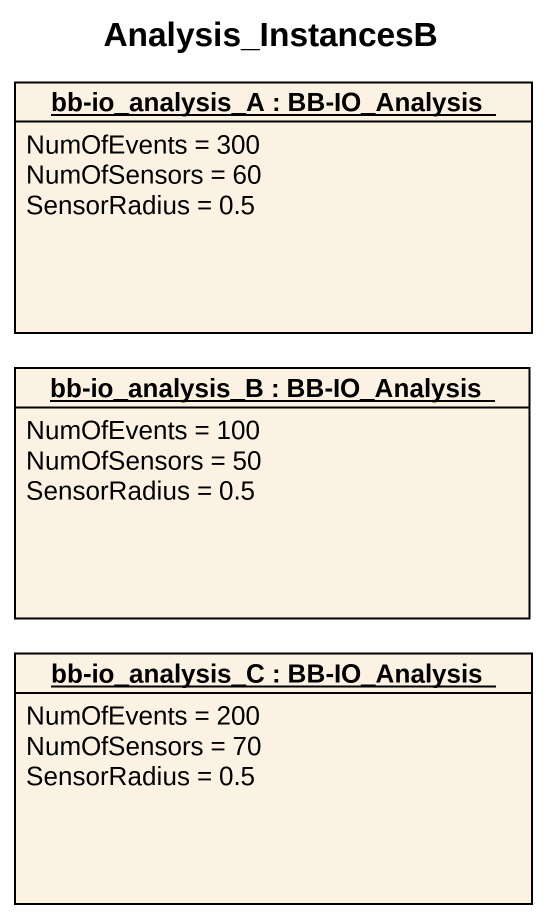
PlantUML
@startuml
title Analysis_InstancesB
hide circle
hide empty members
object "bb-io_analysis_A : BB-IO_Analysis" as bb_io_analysis_A {
  NumOfEvents = 300
  NumOfSensors = 60
  SensorRadius = 0.5
}
object "bb-io_analysis_B : BB-IO_Analysis" as bb_io_analysis_B {
  NumOfEvents = 100
  NumOfSensors = 50
  SensorRadius = 0.5
}
object "bb-io_analysis_C : BB-IO_Analysis" as bb_io_analysis_C {
  NumOfEvents = 200
  NumOfSensors = 70
  SensorRadius = 0.5
}
@enduml
